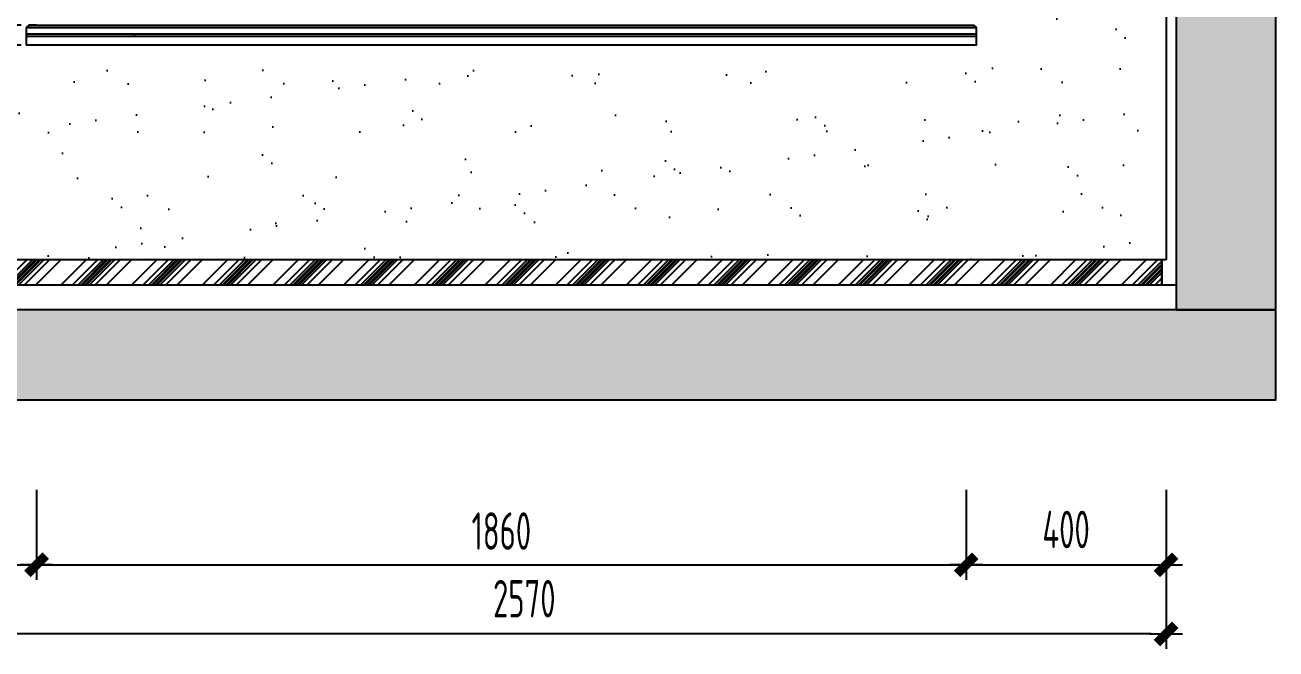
# Model space of a CAD drawing. Header units: inches. Extents: x 96003 to 270950, y -80202 to 65998.
# Drawn here: x 133350 to 135853, y 5387 to 6636 of the extents above; entities that cross this region are included whole.
import ezdxf

# ---------------------------------------------------------------- set-up
doc = ezdxf.new("R2010")
doc.units = ezdxf.units.IN
doc.header["$LTSCALE"] = 10
doc.header["$MEASUREMENT"] = 0
doc.linetypes.add('DASH', pattern=[0.35, 0.25, -0.1])
for name, color, linetype in [('01', 200, 'Continuous'), ('C-顶面灯具、灯带', 22, 'Continuous'), ('CW-SWITCH', 50, 'DASH'), ('EL-03', 3, 'Continuous'), ('EL-136', 136, 'Continuous'), ('FC-地面造型', 136, 'Continuous')]:
    doc.layers.add(name, color=color, linetype=linetype)
doc.styles.add('CCD_DIM', font='archs.shx', dxfattribs={"width": 0.7})
doc.dimstyles.new('1.30', dxfattribs={"dimscale": 30, "dimtxt": 2.5, "dimasz": 1, "dimexe": 1, "dimexo": 1.5, "dimgap": 1, "dimtad": 1, "dimdec": 0, "dimrnd": 5, "dimdsep": 46, "dimtxsty": 'CCD_DIM', "dimblk": 'CCD_Dimension_Tick', "dimcen": 1, "dimclrd": 44, "dimclre": 44, "dimclrt": 2, "dimadec": 0, "dimazin": 2, "dimtfac": 1, "dimtdec": 0, "dimtix": 1, "dimtmove": 2, "dimatfit": 3, "dimldrblk": 'CCD_Dimension_Tick', "dimfxl": 5, "dimfxlon": 1, "dimtolj": 1, "dimarcsym": 0})
pattern_1 = [(37.50000000000001, (-10673.93763738495, 3777.1115034247), (-6.299335810960816, 192.6823769013159), [0, -152, 0, -170, 0, -162.5]), (7.499999999999999, (-10673.93763738495, 3777.1115034247), (176.9776705267727, 282.214606522974), [0, -82, 0, -137, 0, -52.5]), (327.5, (-10796.93763738495, 3777.1115034247), (311.4141861751495, 0.5659053536964942), [0, -50, 0, -180, 0, -235]), (317.5, (-10796.93763738495, 3777.1115034247), (300.6126604572294, 87.76755649342493), [0, -25, 0, -118, 0, -135])]

# ---------------------------------------------------------------- blocks, each defined once
blk = doc.blocks.new('*U69')
h = blk.add_hatch(color=250)
h.dxf.hatch_style = 1
h.paths.add_polyline_path([(146002.9487610301, -70406.19484976388), (146002.9487610301, -70606.1948494821), (148823.1743673768, -70606.1948494821), (148823.1743673768, -70406.19484976388)])
at = {"layer": '01'}
blk.add_lwpolyline([(146002.9487610301, -70406.19484976388), (146002.9487610301, -70606.1948494821), (148823.1743673768, -70606.1948494821), (148823.1743673768, -70406.19484976388)], close=True, dxfattribs=at)
blk = doc.blocks.new('CCD_Dimension_Tick')
at = {"color": 0, "linetype": 'ByBlock'}
for p, q in [((-1.090578334744292, -5.68e-14), (5.68e-14, -5.68e-14)), ((5.68e-14, -5.68e-14), (1.090578334744292, -5.68e-14))]:
    blk.add_line(p, q, dxfattribs=at)
at = {"color": 0, "linetype": 'Continuous', "const_width": 0.6075000000000002}
blk.add_lwpolyline([(-0.6103907792976317, -0.6103907792977168), (0.610390779297802, 0.6103907792976884)], dxfattribs=at)
blk = doc.blocks.new('*D690')
at = {"layer": 'Defpoints', "color": 0, "linetype": 'ByBlock', "transparency": 16777216}
for p in [(133373.2415002141, 6647.123440311662), (133065.0277777712, 6449.338537956792), (133373.2415002141, 5555.937096956404)]:
    blk.add_point(p, dxfattribs=at)
at = {"layer": 'FC-地面造型', "color": 44, "linetype": 'ByBlock', "lineweight": -2, "transparency": 16777216}
for p, q in [((133065.0277777712, 5705.937096956404), (133065.0277777712, 5525.937096956404)), ((133373.2415002141, 5705.937096956404), (133373.2415002141, 5525.937096956404)), ((133095.0277777712, 5555.937096956404), (133343.2415002141, 5555.937096956404))]:
    blk.add_line(p, q, dxfattribs=at)
at = {"layer": 'FC-地面造型', "color": 44, "linetype": 'ByBlock', "lineweight": -2, "transparency": 16777216, "xscale": 30, "yscale": 30, "zscale": 30, "rotation": 180}
blk.add_blockref('CCD_Dimension_Tick', (133065.0277777712, 5555.937096956404), dxfattribs=at)
at = {"layer": 'FC-地面造型', "color": 44, "linetype": 'ByBlock', "lineweight": -2, "transparency": 16777216, "xscale": 30, "yscale": 30, "zscale": 30}
blk.add_blockref('CCD_Dimension_Tick', (133373.2415002141, 5555.937096956404), dxfattribs=at)
at = {"layer": 'FC-地面造型', "color": 2, "linetype": 'ByBlock', "transparency": 16777216, "insert": (133219.1346389927, 5623.437096956404), "char_height": 75, "attachment_point": 5, "style": 'CCD_DIM'}
blk.add_mtext('\\A1;310', dxfattribs=at)
blk = doc.blocks.new('*D691')
at = {"layer": 'Defpoints', "color": 0, "linetype": 'ByBlock', "transparency": 16777216}
for p in [(135233.249845476, 6666.145341704317), (133373.2415002141, 6647.123440311662), (135233.249845476, 5555.937096956404)]:
    blk.add_point(p, dxfattribs=at)
at = {"layer": 'FC-地面造型', "color": 44, "linetype": 'ByBlock', "lineweight": -2, "transparency": 16777216}
for p, q in [((133373.2415002141, 5705.937096956404), (133373.2415002141, 5525.937096956404)), ((135233.249845476, 5705.937096956404), (135233.249845476, 5525.937096956404)), ((133403.2415002141, 5555.937096956404), (135203.249845476, 5555.937096956404))]:
    blk.add_line(p, q, dxfattribs=at)
at = {"layer": 'FC-地面造型', "color": 44, "linetype": 'ByBlock', "lineweight": -2, "transparency": 16777216, "xscale": 30, "yscale": 30, "zscale": 30, "rotation": 180}
blk.add_blockref('CCD_Dimension_Tick', (133373.2415002141, 5555.937096956404), dxfattribs=at)
at = {"layer": 'FC-地面造型', "color": 44, "linetype": 'ByBlock', "lineweight": -2, "transparency": 16777216, "xscale": 30, "yscale": 30, "zscale": 30}
blk.add_blockref('CCD_Dimension_Tick', (135233.249845476, 5555.937096956404), dxfattribs=at)
at = {"layer": 'FC-地面造型', "color": 2, "linetype": 'ByBlock', "transparency": 16777216, "insert": (134303.2456728451, 5623.437096956404), "char_height": 75, "attachment_point": 5, "style": 'CCD_DIM'}
blk.add_mtext('\\A1;1860', dxfattribs=at)
blk = doc.blocks.new('*D692')
at = {"layer": 'Defpoints', "color": 0, "linetype": 'ByBlock', "transparency": 16777216}
for p in [(135233.2501387459, 6636.144981528117), (135633.2423412971, 6010.625543327144), (135633.2423412971, 5555.937096956404)]:
    blk.add_point(p, dxfattribs=at)
at = {"layer": 'FC-地面造型', "color": 44, "linetype": 'ByBlock', "lineweight": -2, "transparency": 16777216}
for p, q in [((135233.2501387459, 5705.937096956404), (135233.2501387459, 5525.937096956404)), ((135633.2423412971, 5705.937096956404), (135633.2423412971, 5525.937096956404)), ((135263.2501387459, 5555.937096956404), (135603.2423412971, 5555.937096956404))]:
    blk.add_line(p, q, dxfattribs=at)
at = {"layer": 'FC-地面造型', "color": 44, "linetype": 'ByBlock', "lineweight": -2, "transparency": 16777216, "xscale": 30, "yscale": 30, "zscale": 30, "rotation": 180}
blk.add_blockref('CCD_Dimension_Tick', (135233.2501387459, 5555.937096956404), dxfattribs=at)
at = {"layer": 'FC-地面造型', "color": 44, "linetype": 'ByBlock', "lineweight": -2, "transparency": 16777216, "xscale": 30, "yscale": 30, "zscale": 30}
blk.add_blockref('CCD_Dimension_Tick', (135633.2423412971, 5555.937096956404), dxfattribs=at)
at = {"layer": 'FC-地面造型', "color": 2, "linetype": 'ByBlock', "transparency": 16777216, "insert": (135433.2462400215, 5626.562096956404), "char_height": 75, "attachment_point": 5, "style": 'CCD_DIM'}
blk.add_mtext('\\A1;400', dxfattribs=at)
blk = doc.blocks.new('*D693')
at = {"layer": 'Defpoints', "color": 0, "linetype": 'ByBlock', "transparency": 16777216}
for p in [(133065.0277777712, 6115.937096956404), (135633.2423412971, 5705.937096956404), (133065.0277777712, 5417.478117201827)]:
    blk.add_point(p, dxfattribs=at)
at = {"layer": 'FC-地面造型', "color": 44, "linetype": 'ByBlock', "lineweight": -2, "transparency": 16777216}
for p, q in [((133065.0277777712, 5567.478117201827), (133065.0277777712, 5387.478117201827)), ((135633.2423412971, 5567.478117201827), (135633.2423412971, 5387.478117201827)), ((135603.2423412971, 5417.478117201827), (133095.0277777712, 5417.478117201827))]:
    blk.add_line(p, q, dxfattribs=at)
at = {"layer": 'FC-地面造型', "color": 44, "linetype": 'ByBlock', "lineweight": -2, "transparency": 16777216, "xscale": 30, "yscale": 30, "zscale": 30, "rotation": 180}
blk.add_blockref('CCD_Dimension_Tick', (133065.0277777712, 5417.478117201827), dxfattribs=at)
at = {"layer": 'FC-地面造型', "color": 44, "linetype": 'ByBlock', "lineweight": -2, "transparency": 16777216, "xscale": 30, "yscale": 30, "zscale": 30}
blk.add_blockref('CCD_Dimension_Tick', (135633.2423412971, 5417.478117201827), dxfattribs=at)
at = {"layer": 'FC-地面造型', "color": 2, "linetype": 'ByBlock', "transparency": 16777216, "insert": (134349.1350595342, 5488.103117201827), "char_height": 75, "attachment_point": 5, "style": 'CCD_DIM'}
blk.add_mtext('\\A1;2570', dxfattribs=at)
blk = doc.blocks.new('*D694')
at = {"layer": 'Defpoints', "color": 0, "linetype": 'ByBlock', "transparency": 16777216}
for p in [(133211.4019774721, 6636.14533679613), (133387.2164388, 6636.14533679613), (133387.2164408832, 6596.145302525111)]:
    blk.add_point(p, dxfattribs=at)
at = {"layer": 'FC-地面造型', "color": 44, "linetype": 'ByBlock', "lineweight": -2, "transparency": 16777216}
for p, q in [((133211.4019774721, 6666.14533679613), (133211.4019774721, 6696.14533679613)), ((133342.2164388, 6636.14533679613), (133181.4019774721, 6636.14533679613)), ((133211.4019774721, 6596.145302525111), (133211.4019774721, 6636.14533679613)), ((133342.2164408832, 6596.145302525111), (133181.4019774721, 6596.145302525111)), ((133211.4019774721, 6566.145302525111), (133211.4019774721, 6536.145302525111))]:
    blk.add_line(p, q, dxfattribs=at)
at = {"layer": 'FC-地面造型', "color": 44, "linetype": 'ByBlock', "lineweight": -2, "transparency": 16777216, "xscale": 30, "yscale": 30, "zscale": 30}
for p, rotation in [((133211.4019774721, 6636.14533679613), 270), ((133211.4019774721, 6596.145302525111), 90)]:
    blk.add_blockref('CCD_Dimension_Tick', p, dxfattribs=dict(at, rotation=rotation))
at = {"layer": 'FC-地面造型', "color": 2, "linetype": 'ByBlock', "transparency": 16777216, "insert": (133140.7769774721, 6616.145319660643), "char_height": 75, "attachment_point": 5, "rotation": 90, "style": 'CCD_DIM'}
blk.add_mtext('\\A1;40', dxfattribs=at)
blk = doc.blocks.new('*D689')
at = {"layer": 'Defpoints', "color": 0, "linetype": 'ByBlock', "transparency": 16777216}
for p in [(133373.2415002141, 6713.318910591604), (133373.2415002141, 6636.144987744156), (133353.2420029392, 6631.145324871432)]:
    blk.add_point(p, dxfattribs=at)
at = {"layer": 'FC-地面造型', "color": 44, "linetype": 'ByBlock', "lineweight": -2, "transparency": 16777216}
for p, q in [((133353.2420029392, 6676.145324871432), (133353.2420029392, 6743.318910591604)), ((133373.2415002141, 6681.144987744156), (133373.2415002141, 6743.318910591604)), ((133323.2420029392, 6713.318910591604), (133293.2420029392, 6713.318910591604)), ((133353.2420029392, 6713.318910591604), (133373.2415002141, 6713.318910591604)), ((133403.2415002141, 6713.318910591604), (133433.2415002141, 6713.318910591604))]:
    blk.add_line(p, q, dxfattribs=at)
at = {"layer": 'FC-地面造型', "color": 44, "linetype": 'ByBlock', "lineweight": -2, "transparency": 16777216, "xscale": 30, "yscale": 30, "zscale": 30}
blk.add_blockref('CCD_Dimension_Tick', (133353.2420029392, 6713.318910591604), dxfattribs=at)
at = {"layer": 'FC-地面造型', "color": 44, "linetype": 'ByBlock', "lineweight": -2, "transparency": 16777216, "xscale": 30, "yscale": 30, "zscale": 30, "rotation": 180}
blk.add_blockref('CCD_Dimension_Tick', (133373.2415002141, 6713.318910591604), dxfattribs=at)
at = {"layer": 'FC-地面造型', "color": 2, "linetype": 'ByBlock', "transparency": 16777216, "insert": (133363.2417515767, 6782.381410591604), "char_height": 75, "attachment_point": 5, "style": 'CCD_DIM'}
blk.add_mtext('\\A1;20', dxfattribs=at)

msp = doc.modelspace()

# ---------------------------------------------------------------- hatches: boundary and pattern name
h = msp.add_hatch(color=250)
h.dxf.hatch_style = 1
h.paths.add_polyline_path([(135853.2415002291, 5886.162703303067), (135853.2415002291, 6066.162703303067), (132945.0277777712, 6066.162703303067), (132945.0277777712, 5886.162703303067)])
at = {"layer": 'FC-地面造型', "linetype": 'ByBlock'}
h = msp.add_hatch(dxfattribs=at)
h.set_pattern_fill('AR-SAND', color=250, scale=100)
h.set_pattern_definition(pattern_1)
h.paths.add_polyline_path([(133065.0277777712, 8886.16272719699), (133065.0277777712, 6165.93703985165), (135283.2421050621, 6165.937096930793), (135283.2421050621, 6545.937230654279), (133353.2420029392, 6545.937422910418), (133353.2420029392, 6580.937445256535), (133358.2420029392, 6585.937445256535), (133673.2415002623, 6585.937470452584), (133673.2415002623, 8465.92692625439), (133878.2350972026, 8466.36394797064), (135233.2497419061, 8465.926923401661), (135233.2497419061, 8886.162679409194)])
h = msp.add_hatch(dxfattribs=at)
h.set_pattern_fill('AR-SAND', color=250, scale=100)
h.set_pattern_definition(pattern_1)
h.paths.add_polyline_path([(135233.2497370557, 8886.162703303073), (135633.2423412971, 8886.162703303073), (135633.2423412924, 6165.937096930003), (135233.2497370511, 6165.937096930003)])
h = msp.add_hatch(dxfattribs=at)
h.set_pattern_fill('CYL', color=250, scale=100, angle=90, pattern_type=2)
h.set_pattern_definition([(225, (217023.3379731374, 506437.4353758582), (70.71067811865474, -70.71067811865476), []), (225, (217024.7521866994, 506436.0211622962), (70.71067811865474, -70.71067811865476), []), (225, (217027.5806138244, 506433.1927351713), (70.71067811865474, -70.71067811865476), []), (225, (217033.2374680734, 506427.5358809223), (70.71067811865474, -70.71067811865476), []), (225, (217044.5511765724, 506416.2221724233), (70.71067811865474, -70.71067811865476), []), (225, (217070.0070206954, 506390.7663283002), (70.71067811865474, -70.71067811865476), []), (225, (217081.3207291944, 506379.4526198013), (70.71067811865474, -70.71067811865476), []), (225, (217086.9775834433, 506373.7957655513), (70.71067811865474, -70.71067811865476), []), (225, (217089.8060105684, 506370.9673384272), (70.71067811865474, -70.71067811865476), []), (225, (217091.2202241314, 506369.5531248642), (70.71067811865474, -70.71067811865476), [])])
h.paths.add_polyline_path([(133065.0277777712, 6115.937096956404), (135625.1514712263, 6115.937096927773), (135625.1514712263, 6165.937096927773), (133065.0277777712, 6165.937096956404)])

# ---------------------------------------------------------------- linework, layer by layer
at = {"color": 136, "linetype": 'ByBlock'}
for p, q in [((133353.2423874723, 6618.64532487117), (135253.2498494704, 6618.645444466631)), ((133353.2423874723, 6613.64532487117), (135253.2498494704, 6613.645444466631))]:
    msp.add_line(p, q, dxfattribs=at)
at = {"color": 5}
msp.add_line((133045.0277777712, 6115.937096956404), (135653.2415005109, 6115.937096956404), dxfattribs=at)
at = {"layer": '01'}
msp.add_lwpolyline([(132945.0277777712, 5886.162703303067), (135853.2415002291, 5886.162703303067), (135853.2415002291, 6066.162703303067), (132945.0277777712, 6066.162703303067), (132945.0277777712, 5886.162703303067)], dxfattribs=at)
at = {"layer": 'CW-SWITCH', "linetype": 'ByBlock', "elevation": -1.098470894266884e-10}
msp.add_lwpolyline([(133373.2415002141, 6636.144987744156), (133358.2420029392, 6636.145324871229), (133353.2420029391, 6631.145324871345)], dxfattribs=at)
at = {"layer": 'EL-03', "elevation": -1.098470894266884e-10}
msp.add_lwpolyline([(135233.2501387459, 6636.144981528117), (135248.2496360209, 6636.145318655189), (135253.2498494704, 6631.145105205834), (135253.2498494704, 6596.145105205826), (133353.2420029392, 6596.145324871229), (133353.2420029392, 6631.145324871229), (133358.2420029392, 6636.145324871229), (135248.2495105425, 6636.145444133531)], dxfattribs=at)
at = {"layer": 'EL-136', "elevation": -1.098470894266884e-10}
for points in [[(133353.2420029391, 6631.145324871345), (135253.2498494703, 6631.145105205943)], [(133353.2420029392, 6618.645324871229), (135253.2498494704, 6618.645105205826)], [(133353.2420029392, 6613.645324871229), (135253.2498494704, 6613.645105205826)]]:
    msp.add_lwpolyline(points, dxfattribs=at)
at = {"layer": 'FC-地面造型', "color": 20, "linetype": 'ByBlock'}
for p in [(135633.242341297, 8886.16270330307), (135633.2423412971, 8515.937096956404)]:
    msp.add_line(p, (135633.2423412976, 6165.937096927773), dxfattribs=at)
at = {"layer": 'FC-地面造型', "color": 30, "linetype": 'ByBlock', "elevation": -1.098470894266884e-10}
msp.add_lwpolyline([(133065.0277777712, 6115.937096956404), (135625.1514712263, 6115.937096927773), (135625.1514712263, 6165.937096927773), (133065.0277777712, 6165.937096956404)], close=True, dxfattribs=at)
at = {"layer": 'FC-地面造型', "color": 20, "linetype": 'ByBlock', "elevation": -1.098470894266884e-10}
msp.add_lwpolyline([(135633.2423412971, 6165.937096927773), (135625.1514712263, 6165.937096927773), (135625.1514712263, 6115.937096927773)], dxfattribs=at)

# ---------------------------------------------------------------- block references
at = {"layer": 'C-顶面灯具、灯带', "color": 8, "linetype": 'ByBlock', "rotation": 90}
msp.add_blockref('*U69', (65247.04665074698, -139937.0116640737), dxfattribs=at)

# ---------------------------------------------------------------- dimensions: what is measured, and where the dimension line sits
at = {"layer": 'FC-地面造型', "color": 8, "linetype": 'ByBlock'}
for base, p1, p2, picture, middle in [((133373.2415002141, 6713.318910591604), (133353.2420029392, 6631.145324871432), (133373.2415002141, 6636.144987744156), '*D689', (133363.2417515767, 6782.381410591604)), ((135233.249845476, 5555.937096956404), (133373.2415002141, 6647.123440311662), (135233.249845476, 6666.145341704317), '*D691', (134303.2456728451, 5623.437096956404)), ((133373.2415002141, 5555.937096956404), (133065.0277777712, 6449.338537956792), (133373.2415002141, 6647.123440311662), '*D690', (133219.1346389927, 5623.437096956404)), ((135633.2423412971, 5555.937096956404), (135233.2501387459, 6636.144981528117), (135633.2423412971, 6010.625543327144), '*D692', (135433.2462400215, 5626.562096956404)), ((133065.0277777712, 5417.478117201827), (135633.2423412971, 5705.937096956404), (133065.0277777712, 6115.937096956404), '*D693', (134349.1350595342, 5488.103117201827))]:
    dim = msp.add_linear_dim(base=base, p1=p1, p2=p2, dimstyle='1.30', dxfattribs=at)
    dim.commit()
    dim.dimension.update_dxf_attribs({"geometry": picture, "text_midpoint": middle})
dim = msp.add_linear_dim(base=(133211.4019774721, 6636.14533679613), p1=(133387.2164408832, 6596.145302525111), p2=(133387.2164388, 6636.14533679613), angle=90, dimstyle='1.30', dxfattribs=at)
dim.commit()
dim.dimension.update_dxf_attribs({"geometry": '*D694', "text_midpoint": (133140.7769774721, 6616.145319660643)})

doc.saveas('drawing.dxf')
